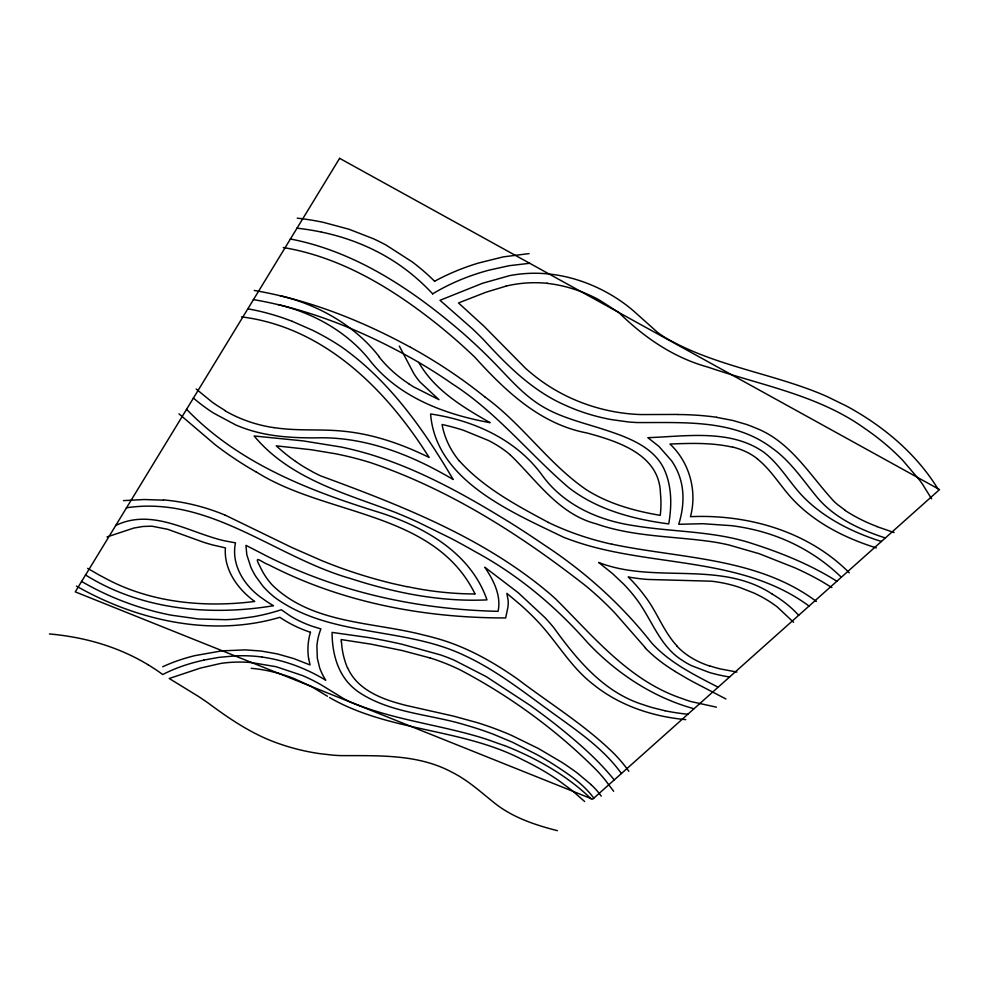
<?xml version="1.0" encoding="UTF-8"?>
<svg xmlns="http://www.w3.org/2000/svg" width="989" height="989" viewBox="0 0 989 989"><rect width="100%" height="100%" fill="white"/><g stroke="black" fill="none" stroke-linecap="round" stroke-linejoin="round"><path stroke-width="1.48" d="M115.528 525.567C151.725 507.926 187.725 531.773 222.574 540.365A183.942 141.996 12.9 0 0 226.308 541.144L235.493 542.862C230.82 565.288 244.864 586.662 262.876 598.79A110.941 80.208 6.5 0 0 273.496 605.725C209.668 616.283 141.18 609.83 85.45 574.906M107.035 536.94L133.688 528.089L143.022 526.469L151.886 526.185L167.722 529.3L202.51 541.898A138.534 104.327 12.2 0 0 212.808 544.988L225.393 547.857C223.712 569.713 237.743 589.147 254.692 601.473C203.858 607.827 150.39 602.796 104.809 578.009A189.727 139.387 13.5 0 1 98.282 574.51L87.638 568.366M506.108 286.13L486.229 292.138L458.488 302.943L484.103 326.333L525.827 368.588A270.195 229.065 -21 0 0 531.155 373.113C560.726 397.875 598.481 412.252 636.916 414.391A160.675 134.232 -13.3 0 0 641.391 414.564L677.626 414.453M203.771 660.071L218.977 657.364L234.752 655.93A99.296 62.95 7.2 0 1 261.9 656.98M123.477 500.632L144.209 499.519L163.482 500.162M529.14 253.592L503.352 256.868L478.577 263.012A201.904 159.328 -3.1 0 0 434.604 281.259M529.708 263.284L509.075 265.707L488.875 270.195A189.925 149.92 -3 0 0 432.663 293.832M126.345 507.814C209.755 495.217 275.214 557.302 351.008 578.664A451.726 392.979 -2.4 0 0 389.233 589.506C421.166 597.245 454.099 601.448 486.971 599.878C470.801 553.012 424.565 527.038 379.974 512.623C309.631 490.94 238.596 463.421 186.476 409.199M251.28 662.543L276.092 666.71L302.374 675.512A131.154 81.506 7.3 0 1 313.55 680.716A127.692 79.466 7.3 0 1 321.969 685.352L343.863 698.753A92.83 62.962 3.4 0 0 350.761 702.128C390.395 718.768 433.491 723.973 474.621 735.631A232.131 133.997 2.9 0 1 487.367 739.537L504.316 745.582M685.773 719.633C652.493 716.592 619.361 705.553 593.165 684.339C570.443 666.92 556.646 641.243 537.101 620.795A323.452 204.303 6.7 0 0 519.93 604.341L506.863 593.363L508.123 600.286A53.579 37.681 1.6 0 1 508.198 604.094L508.161 604.675A77.871 54.778 2.5 0 1 507.814 607.716L505.676 617.94C423.774 618.038 341.835 602.511 268.6 564.719C261.751 562.543 252.875 553.457 259.934 566.314C263.025 573.175 267.215 579.542 272.309 585.08C311.968 623.911 372.581 621.846 422.909 634.864A196.452 123.143 3.8 0 1 437.398 638.61C466.548 646.88 493.276 661.95 517.927 679.319C550.453 704.044 585.772 725.555 614.874 754.446A240.364 142.799 2.4 0 1 628.843 771.309M274.151 427.607C297.219 431.303 320.683 428.769 343.851 431.266C373.669 434.183 402.313 444.284 429.078 457.413C386.711 389.901 324.429 327.248 241.551 316.876M261.887 657.042C284.498 660.158 306.281 668.403 325.74 680.234A111.782 75.794 2.4 0 1 319.67 667.884L317.321 658.254L316.913 645.941A124.515 84.411 1.9 0 1 320.906 628.905L312.611 626.383A92.101 65.719 5.9 0 1 290.148 615.875L281.309 609.731A190.79 138.683 13.4 0 1 253.246 616.777L236.791 618.978A160.379 115.441 12.6 0 1 225.64 619.695L198.542 619.003L171.171 615.17A203.907 149.426 13.4 0 1 152.553 610.893L142.589 608.05A223.959 165.62 13.5 0 1 81.506 581.396M716.704 417.358L732.886 420.486L746.349 424.405A118.618 87.057 -8.6 0 1 754.867 427.718C790.483 441.094 809.608 475.091 834.123 501.522A140.92 99.963 -19 0 0 837.98 504.885L845.385 510.411M736.929 672.05L720.721 669.009A132.749 91.186 -10.2 0 1 715.925 667.773L709.781 665.931M254.247 290.457C309.248 299.828 361.727 320.683 410.559 347.337M253.295 299.58C309.705 309.174 363.383 331.191 413.081 359.118A425.159 287.366 11 0 1 452.505 384.004C496.589 412.24 529.152 453.741 568.502 487.453C597.109 509.78 633.331 519.274 668.725 523.91C671.741 506.566 671.951 488.084 665.164 471.555C655.794 448.289 630.426 438.35 608.371 430.969C584.029 422.674 557.895 417.543 536.446 402.61C520.783 391.854 508.334 377.341 495.18 363.816A549.612 366.251 14.3 0 0 461.591 332.007C412.079 289.48 355.385 251.441 290.247 238.967M716.407 707.16L690.742 701.51A159.476 108.308 -9.6 0 1 682.014 698.518C629.338 680.852 593.771 636.817 555.806 599.074A364.731 229.114 6.7 0 0 550.465 594.315C483.942 537.559 401.447 505.651 320.485 475.808A144.765 116.578 6.5 0 1 313.315 472.235L305.181 467.636A160.07 129.769 6.1 0 1 295.55 461.381M283.287 247.534C340.995 257.091 392.312 288.429 437.373 324.355A528.942 353.691 14.1 0 1 474.819 357.19C505.577 391.162 540.377 424.269 587.169 433.021C617.766 441.403 659.428 454.359 660.429 493.128A186.179 139.387 0.9 0 1 660.269 515.343C634.481 510.992 608.569 503.821 586.304 489.703C548.438 463.705 522.402 424.219 485.216 397.207M406.899 586.724L392.2 583.448A457.858 400.743 -3.2 0 1 321.264 560.417L291.681 547.436L224.8 514.948M665.028 710.745L652.888 707.753A141.501 96.143 -7.7 0 1 643.765 704.86C604.081 692.708 577.094 659.935 553.753 627.607A292.62 187.391 6 0 0 544.852 617.507L518.298 592.782L484.783 567.216C493.4 579.974 501.497 595.477 498.06 611.338C453.469 610.312 408.927 604.563 365.745 593.264A472.927 413.773 -1.5 0 1 291.903 567.81A533.182 477.155 -5.3 0 1 268.823 557.116L245.952 545.335L246.793 554.681L250.761 566.944A114.254 82.705 5.7 0 0 255.842 576.525L262.851 586.069A94.165 67.746 6.3 0 0 276.067 598.37C331.253 637.571 404.637 626.816 464.237 655.386C498.159 670.975 527.137 694.859 557.339 716.37C580.506 733.146 604.576 749.959 621.401 773.534M611.857 544.173C681.013 558.723 757.413 557.339 816.37 601.448M321.499 232.106C356.374 239.289 389.678 254.803 416.554 278.292A200.841 157.684 12.3 0 1 432.712 293.918M732.874 447.263C712.29 442.516 690.94 443.196 669.973 444.036C689.469 462.246 697.381 490.977 690.458 516.678C747.882 514.107 808.05 531.291 849.291 572.804M557.376 830.673C535.976 825.197 514.367 818.101 496.565 804.626C482.125 793.363 468.687 780.544 452.134 772.322C418.026 753.803 378.255 755.819 340.698 755.608A121.474 80.43 5.2 0 1 333.38 755.188L319.756 753.655A150.649 101.138 5.3 0 1 280.839 744.297C254.185 735.532 230.709 719.794 208.382 703.179A357.116 195.377 11.8 0 0 198.468 696.454L169.218 678.491L200.446 668.082L220.732 663.434A88.07 55.841 7.3 0 1 251.28 662.556M278.849 673.46L273.656 672.087A92.224 58.128 7.3 0 0 251.206 668.317M693.981 708.742C653.284 697.529 616.839 673.546 587.961 643.023C555.756 606.455 518.075 574.881 475.116 551.639A562.148 324.849 8.9 0 0 450.761 538.263L418.532 522.415A413.674 254.915 8 0 0 395.909 512.623C345.717 493.474 290.024 479.158 254.136 435.976L303.178 440.896L341.217 447.04A246.508 168.711 7.3 0 1 370.875 454.631C420.412 469.849 465.967 495.427 509.891 522.476A825.543 441.539 10.7 0 1 543.554 544.519C584.524 571.283 621.203 604.18 651.43 642.665C669.59 662.828 694.414 674.918 718.125 687.194M429.819 657.883L402.387 650.589L371.135 644.173L341.131 639.562L341.292 641.91M876.316 547.906C845.15 538.14 814.713 522.909 792.226 498.728C780.272 485.846 771.358 470.146 757.525 459.044M894.056 532.527L876.971 526.618M574.621 289.344L580.889 291.545A140.722 112.709 -1.7 0 1 598.988 299.815L618.595 312.363M885.316 537.979C860.467 529.783 835.322 518.446 817.903 498.221C803.414 480.951 791.002 461.455 772.31 448.24C733.628 418.767 682.942 422.909 637.077 422.538A156.213 129.757 -12.7 0 1 627.978 421.907L611.251 419.571A194.981 164.149 -14.6 0 1 564.731 404.983C532.428 390.779 507.196 365.51 483.732 339.895A436.124 306.714 13.5 0 0 472.816 329.139L440.006 300.297L482.57 283.25L509.755 275.597A110.397 90.011 -2.8 0 1 549.118 274.015C570.95 276.314 592.09 283.744 610.979 294.821A163.445 130.338 -1.3 0 1 623.799 303.215A159.204 127.124 -1.5 0 1 633.232 310.67L657.302 332.156A122.104 100.816 -19.4 0 0 665.115 337.533C710.547 363.964 763.421 372.012 812.093 390.408A287.824 202.139 -6.2 0 1 826.977 396.527L846.448 406.022A328.484 228.125 -5 0 1 937.968 488.962M292.262 321.338L312.685 330.326A210.669 155.842 12.7 0 1 340.785 346.434C388.912 380.023 423.774 429.523 453.185 479.517C411.795 454.952 364.978 436.334 316.109 437.867C293.881 437.954 271.332 436.829 249.97 430.178A115.219 92.607 13.5 0 1 235.765 424.961L213.55 413.081A168.934 139.251 13.2 0 1 193.312 397.998M548.376 522.427C516.765 505.478 483.819 487.96 459.465 460.998M725.914 698.963L694.402 682.534A553.791 387.119 -23.1 0 1 686.65 678.281L675.19 671.519M311.189 686.415L294.129 678.59A112.771 70.392 7.3 0 0 278.849 673.447M311.436 686.551L327.483 696.256M256.188 471.889C326.086 516.258 434.159 510.905 474.943 593.771M772.261 594.092C719.856 559.65 654.78 584.338 598.679 562.469L612.475 573.558L623.503 583.955A218.371 146.557 1.9 0 1 635.915 598.37C651.603 618.694 659.329 645.854 682.027 660.182A98.331 66.745 -9 0 0 691.41 665.622L709.447 672.508A144.901 99.642 -10.2 0 0 729.561 676.995M76.437 586.118C137.075 620.635 211.683 637.448 279.887 617.309A102.25 72.988 5.9 0 0 310.422 632.268M225.368 410.695L216.814 405.329A155.384 127.89 13.2 0 1 211.807 401.831L196.181 389.048M148.263 664.868C124.107 650.169 96.885 640.897 69.032 636.409A161.8 96.959 11.6 0 0 49.45 633.949M831.86 587.515L821.97 581.557A276.982 176.932 -3.8 0 0 813.106 576.661A319.299 201.299 -2.9 0 0 794.612 567.698L759.181 553.704L728.757 544.939A184.98 122.982 -5.2 0 0 714.454 542.096C674.98 536.1 634.036 537.151 595.934 523.75C558.34 513.934 536.582 480.172 510.176 454.816M329.547 697.554C388.937 731.934 462.086 728.028 522.798 759.849A258.809 147.213 3.3 0 1 558.575 780.457L572.322 790.681L584.623 801.498M836.867 581.235C811.141 565.065 782.806 553.407 753.964 544.111C714.998 530.759 673.324 532.305 633.145 525.542C598.32 520.301 564.039 505.045 542.689 475.969C516.604 439.573 473.879 420.374 430.598 413.983C435.828 480.802 511.486 511.882 563.532 537.237A296.601 238.745 -14.1 0 0 587.379 545.335C660.8 566.4 744.878 558.686 809.051 606.047M408.568 383.67L410.942 385.228A158.055 135.357 -1.5 0 0 413.464 386.798L438.968 399.667L419.942 381.927A77.377 63.902 0.5 0 1 417.346 378.688L416.579 377.65A96.947 80.443 -0.7 0 1 413.736 373.422L399.321 346.076M618.879 312.586C644.099 337.36 673.521 357.684 708.075 367.154C761.023 385.364 818.15 394.982 864.596 428.348A319.15 221.487 -5 0 1 902.809 460.417L919.758 480.345A229.238 160.441 -8.3 0 1 922.811 484.672L931.601 498.852M841.33 577.242C819.733 556.251 792.943 540.81 764.04 532.391A168.563 113.488 -6.4 0 0 731.625 525.678L702.586 523.7L678.726 524.306C683.56 508.89 684.87 491.892 679.505 476.426A105.502 78.996 -3.9 0 0 671.556 460.738L658.934 446.41L647.869 437.67C686.205 436.347 730.401 428.744 763.916 452.307C777.824 462.926 786.947 478.132 798.197 491.261A218.606 155.928 -21.2 0 0 808.668 502.053C824.838 516.765 844.247 527.52 864.497 535.519A311.733 221.623 -24.4 0 0 881.422 541.465M178.96 413.835L215.194 444.741A339.635 295.587 5 0 0 256.126 471.951M591.199 784.66L577.292 773.027A266.857 152.887 3.2 0 0 573.348 770.134L566.512 765.412A317.679 178.824 3.9 0 0 561.381 762.037L538.288 748.45L511.61 735.408A243.776 141.538 3.2 0 0 477.749 722.786L453.679 716.16L405.811 705.355A188.491 134.183 1.2 0 1 396.428 702.783C377.044 697.171 356.04 687.38 347.621 667.711M645.545 647.98L615.294 613.427A408.642 254.235 6.3 0 0 586.118 586.131C520.869 535.037 449.414 489.37 370.529 462.629A238.955 163.346 7.3 0 0 335.147 453.691L311.214 449.735L276.215 445.841L282.483 451.33A183.175 149.932 5.4 0 0 295.538 461.381M677.181 646.151C663.434 631.489 657.067 611.832 644.828 596.07A228.274 153.233 1.9 0 0 630.858 579.628L628.225 576.97A152.257 114.662 -8.7 0 0 648.129 579.467L711.45 581.198A108.469 72.444 -6.2 0 1 740.069 587.59L753.977 593.041A146.31 96.502 -5.3 0 1 777.218 606.9L793.549 622.254M614.218 779.938C597.813 759.391 577.675 742.207 557.252 725.778A718.311 363.507 9.4 0 0 530.153 705.404L486.118 676.563L454.099 660.133A166.337 104.747 3.8 0 0 440.698 654.965L402.004 644.259A381.89 217.803 4.9 0 0 368.563 637.559L332.081 632.404C332.094 650.774 336.495 670.295 349.377 684.054A74.41 50.229 2.9 0 0 358.08 691.682C390.185 713.526 430.747 714.07 466.808 725.419A230.796 134.244 3.1 0 1 493.276 734.209L512.351 742.183L537.287 754.792A340.426 189.406 4.3 0 1 551.269 762.976C566.709 772.916 582.818 783.115 593.808 798.16M613.65 791.274L605.763 780.791A183.509 109.223 1.6 0 0 603.463 777.923A287.267 166.634 3.8 0 0 596.8 770.419C556.782 730.228 510.25 696.207 460.033 669.837A166.115 104.216 3.9 0 0 429.844 657.846M418.804 362.419C434.48 390.247 463.186 407.307 490.136 422.686C445.742 414.651 399.556 397.689 370.591 361.368A142.676 109.705 12.7 0 0 278.144 304.612M308.692 658.761L310.064 664.954L293.634 658.538L277.291 653.902L261.356 651.059L245.482 649.872L221.734 650.873L194.845 655.645A161.714 100.26 6.5 0 0 162.715 666.747M709.682 666.054A95.995 65.237 -9.2 0 1 677.032 646.225M611.832 544.222A295.674 238.46 -14.6 0 1 548.351 522.452M459.341 461.047A116.912 92.632 -3.8 0 1 442.071 424.491A177.748 128.768 4 0 1 463.384 430.24L488.504 440.513A109.581 81.803 3 0 1 510.225 454.792M877.058 526.519A224.503 159.217 -22 0 1 845.249 510.522M677.613 414.539A217.024 153.27 -6.3 0 1 716.741 417.259M274.138 427.681A112.486 90.716 13.6 0 1 225.208 410.88M410.596 347.287A442.985 298.604 11.1 0 1 485.203 397.219M732.948 447.127A67.808 49.92 -9.5 0 1 757.586 458.995M474.943 593.981A266.56 214.143 1 0 1 406.961 586.539M163.469 499.878A141.563 95.574 11.5 0 1 224.775 514.985M148.276 664.868A162.431 97.281 11.8 0 1 162.74 674.535A152.145 94.338 6.5 0 1 203.808 660.145M546.905 283.324A115.404 93.411 -2.4 0 1 574.609 289.381M506.096 286.093A101.311 82.532 -2.8 0 1 547.486 283.349M772.236 594.105A153.715 101.434 -5.3 0 1 798.667 615.319M247.683 308.778A179.528 134.727 12.8 0 1 292.25 321.351M687.812 714.243A175.226 120.46 -8.4 0 1 665.016 710.757M296.848 228.162A199.951 156.979 11.6 0 1 321.499 232.106M504.402 745.508A266.313 151.564 3.3 0 1 591.15 798.889M675.264 671.469A222.846 153.814 -12.4 0 1 645.322 648.092M434.628 281.309A205.799 162.048 12.2 0 0 412.277 261.937L386.254 245.185A176.499 140.821 11.9 0 0 373.483 238.782L348.944 229.213L323.329 222.352A210.781 165.522 11.6 0 0 297.244 218.161M408.642 383.608A133.861 113.698 -0.1 0 1 379.257 357.14M280.097 295.711A153.085 117.74 12.7 0 1 379.442 357.054M347.411 667.736A159.093 108.938 -0.1 0 1 341.514 641.91M591.113 784.697A119.854 71.591 0.3 0 1 601.263 796.157M308.642 658.761A129.67 87.922 2.1 0 1 310.497 632.255M339.61 158.327L75.263 591.867L592.634 799.211L939.55 489.58L339.61 158.327"/></g></svg>
